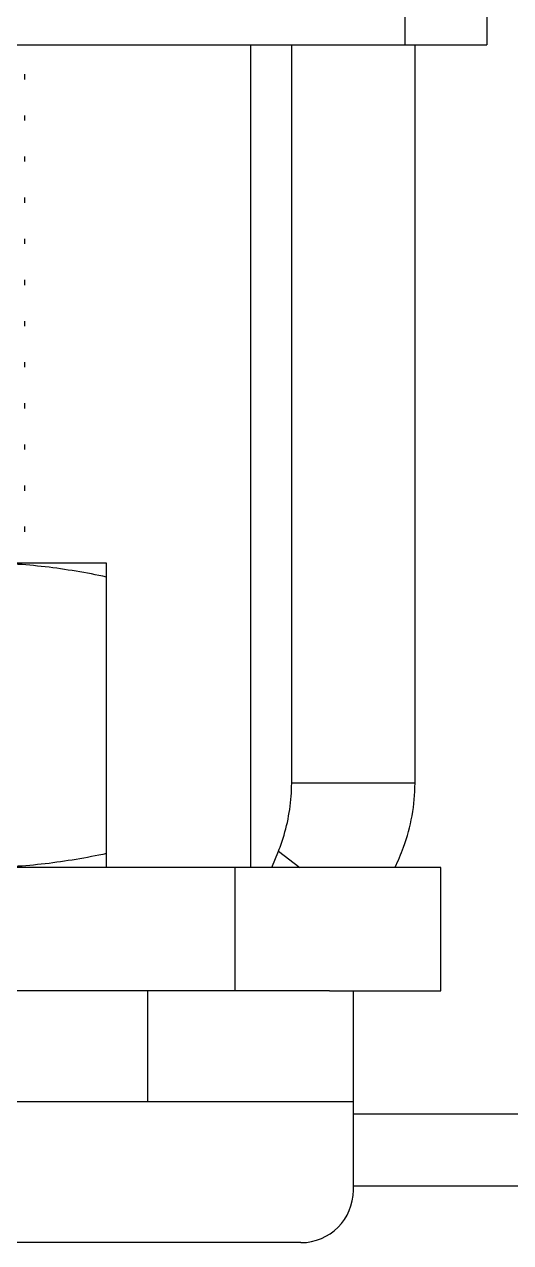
# Model space of a CAD drawing. Extents: x 1725261 to 1937680, y 860327 to 1571294.
# Drawn here: x 1848902.2 to 1849095.6, y 1235254.7 to 1235739.2 of the extents above; entities that cross this region are included whole.
import ezdxf

# ---------------------------------------------------------------- set-up
doc = ezdxf.new("R2010")
doc.units = 0
doc.header["$LTSCALE"] = 1000
doc.header["$MEASUREMENT"] = 0

msp = doc.modelspace()

# ---------------------------------------------------------------- linework, layer by layer
for p, q in [((1849053.51, 1238445.87), (1849053.51, 1235730.96)), ((1849086.22, 1238445.87), (1849086.22, 1235730.96)), ((1848750.94, 1235730.96), (1849086.22, 1235730.96)), ((1848992.18, 1235730.96), (1848992.18, 1235403.86)), ((1849008.54, 1235437.38), (1849008.54, 1235730.96)), ((1849057.6, 1235437.38), (1849057.6, 1235730.96)), ((1848902.23, 1235719.31), (1848902.23, 1235717.26)), ((1848902.23, 1235702.95), (1848902.23, 1235700.91)), ((1848902.23, 1235686.6), (1848902.23, 1235684.55)), ((1848902.23, 1235670.24), (1848902.23, 1235668.2)), ((1848902.23, 1235653.89), (1848902.23, 1235651.84)), ((1848902.23, 1235637.53), (1848902.23, 1235635.49)), ((1848902.23, 1235621.18), (1848902.23, 1235619.13)), ((1848902.23, 1235604.82), (1848902.23, 1235602.78)), ((1848902.23, 1235588.47), (1848902.23, 1235586.42)), ((1848902.23, 1235572.11), (1848902.23, 1235570.07)), ((1848902.23, 1235555.76), (1848902.23, 1235553.71)), ((1848902.23, 1235539.4), (1848902.23, 1235537.36)), ((1848934.94, 1235524.89), (1848738.68, 1235524.89)), ((1848934.94, 1235403.86), (1848934.94, 1235524.89)), ((1849057.6, 1235437.38), (1849008.54, 1235437.38)), ((1849000.7, 1235403.82), (1849003.32, 1235410.33)), ((1849003.32, 1235410.33), (1849011.83, 1235403.86)), ((1849067.82, 1235403.86), (1848605.79, 1235403.86)), ((1848986.05, 1235354.8), (1848986.05, 1235403.86)), ((1849067.82, 1235354.8), (1849067.82, 1235403.86)), ((1849023.65, 1235354.8), (1848655.8, 1235354.8)), ((1848951.29, 1235310.73), (1848951.29, 1235354.8)), ((1849023.65, 1235354.8), (1849067.82, 1235354.8)), ((1849033.07, 1235305.73), (1849033.07, 1235354.8)), ((1849033.07, 1235275.5), (1849033.07, 1235354.8)), ((1849033.07, 1235310.73), (1848640.55, 1235310.73)), ((1854579.67, 1235305.73), (1849033.07, 1235305.73)), ((1854579.67, 1235277.11), (1849033.07, 1235277.11)), ((1849012.25, 1235254.68), (1848661.37, 1235254.68))]:
    msp.add_line(p, q)
msp.add_arc((1849012.25, 1235275.5), 20.82, 270, 0)
for points, knots in [([(1848934.94, 1235519.36), (1848926.86, 1235521.06), (1848910.59, 1235523.85), (1848894.1, 1235524.89), (1848885.87, 1235524.89)], [0, 0, 0, 0, 0.500766, 1, 1, 1, 1]), ([(1849003.32, 1235410.33), (1849004.15, 1235412.44), (1849007.15, 1235421.15), (1849008.54, 1235430.43), (1849008.54, 1235437.38)], [0, 0, 0, 0, 0.246008, 1, 1, 1, 1]), ([(1849049.57, 1235403.85), (1849050.87, 1235406.47), (1849055.46, 1235417.08), (1849057.6, 1235428.76), (1849057.6, 1235437.38)], [0, 0, 0, 0, 0.253543, 1, 1, 1, 1]), ([(1848934.94, 1235409.39), (1848926.86, 1235407.69), (1848910.59, 1235404.89), (1848894.1, 1235403.86), (1848885.87, 1235403.86)], [0, 0, 0, 0, 0.500766, 1, 1, 1, 1])]:
    msp.add_open_spline(points, degree=3, knots=knots)

doc.saveas('drawing.dxf')
